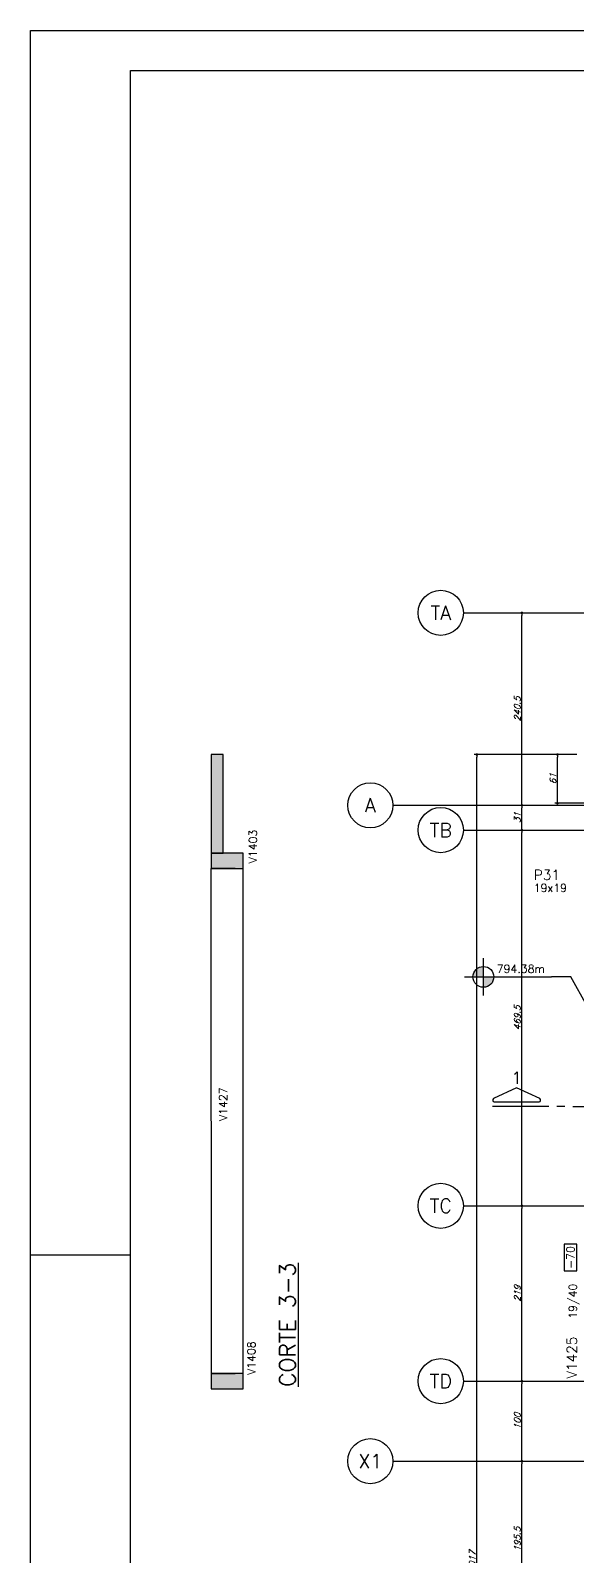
# Model space of a CAD drawing. Header units: millimetres. Extents: x -2290 to 5505, y -2157 to 2343.
# Drawn here: x -2290 to -1607, y 436 to 2343 of the extents above; entities that cross this region are included whole.
import ezdxf
from ezdxf import colors
from ezdxf.entities.mleader import LeaderData, LeaderLine
from ezdxf.enums import TextEntityAlignment as Align
from ezdxf.math import Vec2, Vec3

# ---------------------------------------------------------------- set-up
doc = ezdxf.new("R2010")
doc.units = ezdxf.units.MM
doc.header["$LTSCALE"] = 50
doc.linetypes.add('EIXO', pattern=[6.8, 6, -0.4, 0, -0.4])
for name, color, linetype in [('F-AUX-RED', 1, 'Continuous'), ('F-CORTE', 4, 'Continuous'), ('F-CORTE-INDICAÇÃO', 4, 'Continuous'), ('F-COTAS', 106, 'Continuous'), ('F-COTAS ANCORAGEM', 106, 'Continuous'), ('F-EIXO', 12, 'EIXO'), ('F-MARGEM', 1, 'Continuous'), ('F-NÍVEL-PLANTA', 2, 'Continuous'), ('F-PILARES-DIM', 172, 'Continuous'), ('F-PILARES-NOME', 170, 'Continuous'), ('F-SOLIDO-CORTE', 71, 'Continuous'), ('F-TEXTO', 6, 'Continuous'), ('F-TEXTO-YELLOW', 2, 'Continuous'), ('F-VIGAS-DIM', 2, 'Continuous'), ('F-VIGAS-NOME', 4, 'Continuous'), ('F-VISTA', 2, 'Continuous')]:
    doc.layers.add(name, color=color, linetype=linetype)
doc.styles.add('CP-TEXT-INCL', font='simplex.shx', dxfattribs={"oblique": 20})
doc.styles.add('MCP', font='simplex.shx')
doc.styles.add('ROMANS', font='simplex.shx')
doc.styles.get("Standard").update_dxf_attribs({"font": 'simplex.shx'})
doc.dimstyles.new('CP-COTAS-50', dxfattribs={"dimscale": 0.64, "dimtxt": 12.5, "dimasz": 5, "dimexe": 5, "dimexo": 5, "dimgap": 2.5, "dimtad": 1, "dimdec": 1, "dimdsep": 46, "dimtxsty": 'CP-TEXT-INCL', "dimblk1": 'DOT', "dimblk2": 'DOT', "dimsah": 1, "dimcen": 9, "dimclrd": 256, "dimclre": 256, "dimclrt": 256, "dimadec": 0, "dimazin": 0, "dimtfac": 1, "dimtdec": 1, "dimtmove": 2, "dimatfit": 3, "dimldrblk": 'DOT', "dimfxl": 0, "dimtolj": 1, "dimarcsym": 0})

# ---------------------------------------------------------------- blocks, each defined once
blk = doc.blocks.new('*U95')
at = {"layer": 'F-VIGAS-DIM', "color": 1}
blk.add_lwpolyline([(0, 0), (33, 0), (33, 16), (0, 16)], close=True, dxfattribs=at)
at = {"layer": 'F-VIGAS-DIM', "style": 'MCP'}
blk.add_attdef('DIM', text='', height=10, dxfattribs=at).set_placement((16.5, 8), align=Align.MIDDLE_CENTER)
blk = doc.blocks.new('Nível - Planta')
at = {"layer": 'F-NÍVEL-PLANTA'}
h = blk.add_hatch(color=71, dxfattribs=at)
h.paths.add_polyline_path([(0, 0), (0, 0.26, 0.414214), (-0.26, 0)])
h.paths.add_polyline_path([(0.26, 0), (0, 0), (0, -0.26, 0.414214)])
for p, q in [((0, -0.469), (0, 0.469)), ((-0.469, 0), (1.704, 0))]:
    blk.add_line(p, q, dxfattribs=at)
blk.add_circle((0, 0), 0.26, dxfattribs=at)
at = {"layer": 'F-TEXTO', "color": 3, "style": 'MCP'}
blk.add_attdef('NÍVEL', (0.333, 0.102), '', height=0.2, dxfattribs=at)
blk = doc.blocks.new('*U67')
at = {"layer": 'F-CORTE-INDICAÇÃO'}
for p, q in [((-100, 0), (-170, 0)), ((-80, 0), (-90, 0)), ((-70, 0), (0, 0))]:
    blk.add_line(p, q, dxfattribs=at)
blk.add_lwpolyline([(-112, 6, 0.802585), (-111.2, 9.8), (-140, 23.3), (-168.8, 9.8, 0.802585), (-168, 6)], format="xyb", close=True, dxfattribs=at)
at = {"layer": 'F-CORTE-INDICAÇÃO', "style": 'ROMANS'}
blk.add_attdef('CORTE', text='', height=15, dxfattribs=at).set_placement((-140, 35.8), align=Align.MIDDLE_CENTER)
at = {"layer": 'F-CORTE-INDICAÇÃO', "color": 2, "style": 'ROMANS'}
blk.add_attdef('FOLHA', text='', height=12, dxfattribs=at).set_placement((-140, -10), align=Align.MIDDLE_CENTER)
blk = doc.blocks.new('*U50')
at = {"layer": 'F-EIXO'}
blk.add_line((0, 0), (5086.4, 0), dxfattribs=at)
at = {"layer": 'F-EIXO', "color": 2, "linetype": 'Continuous'}
blk.add_circle((-28.2, 0), 28.2, dxfattribs=at)
at = {"layer": 'F-TEXTO', "style": 'ROMANS'}
blk.add_attdef('EIXO', text='', height=17.5, dxfattribs=at).set_placement((-28.2, 0), align=Align.MIDDLE_CENTER)
blk = doc.blocks.new('*U51')
at = {"layer": 'F-EIXO'}
blk.add_line((0, 0), (5174.4, 0), dxfattribs=at)
at = {"layer": 'F-EIXO', "color": 2, "linetype": 'Continuous'}
blk.add_circle((-28.2, 0), 28.2, dxfattribs=at)
at = {"layer": 'F-TEXTO', "style": 'ROMANS'}
blk.add_attdef('EIXO', text='', height=17.5, dxfattribs=at).set_placement((-28.2, 0), align=Align.MIDDLE_CENTER)
blk = doc.blocks.new('*U40')
at = {"layer": 'F-EIXO'}
blk.add_line((0, 0), (5086.4, 0), dxfattribs=at)
at = {"layer": 'F-EIXO', "color": 2, "linetype": 'Continuous'}
blk.add_circle((-28.2, 0), 28.2, dxfattribs=at)
at = {"layer": 'F-TEXTO', "style": 'ROMANS'}
blk.add_attdef('EIXO', text='', height=17.5, dxfattribs=at).set_placement((-28.2, 0), align=Align.MIDDLE_CENTER)
blk = doc.blocks.new('*U41')
at = {"layer": 'F-EIXO'}
blk.add_line((0, 0), (5086.4, 0), dxfattribs=at)
at = {"layer": 'F-EIXO', "color": 2, "linetype": 'Continuous'}
blk.add_circle((-28.2, 0), 28.2, dxfattribs=at)
at = {"layer": 'F-TEXTO', "style": 'ROMANS'}
blk.add_attdef('EIXO', text='', height=17.5, dxfattribs=at).set_placement((-28.2, 0), align=Align.MIDDLE_CENTER)
blk = doc.blocks.new('*U45')
at = {"layer": 'F-EIXO'}
blk.add_line((0, 0), (5174.4, 0), dxfattribs=at)
at = {"layer": 'F-EIXO', "color": 2, "linetype": 'Continuous'}
blk.add_circle((-28.2, 0), 28.2, dxfattribs=at)
at = {"layer": 'F-TEXTO', "style": 'ROMANS'}
blk.add_attdef('EIXO', text='', height=17.5, dxfattribs=at).set_placement((-28.2, 0), align=Align.MIDDLE_CENTER)
blk = doc.blocks.new('*U26')
at = {"layer": 'F-EIXO'}
blk.add_line((0, 0), (5086.4, 0), dxfattribs=at)
at = {"layer": 'F-EIXO', "color": 2, "linetype": 'Continuous'}
blk.add_circle((-28.2, 0), 28.2, dxfattribs=at)
at = {"layer": 'F-TEXTO', "style": 'ROMANS'}
blk.add_attdef('EIXO', text='', height=17.5, dxfattribs=at).set_placement((-28.2, 0), align=Align.MIDDLE_CENTER)
blk = doc.blocks.new('_DOT')
at = {"color": 0, "linetype": 'ByBlock'}
blk.add_line((-0.5, 0), (-1, 0), dxfattribs=at)
at = {"color": 0, "linetype": 'ByBlock', "const_width": 0.5}
blk.add_lwpolyline([(-0.25, 0, 1), (0.25, 0, 1)], format="xyb", close=True, dxfattribs=at)
blk = doc.blocks.new('A0-2L_900')
at = {"layer": 'F-MARGEM', "color": 2}
blk.add_line((0, 59.4), (2.5, 59.4), dxfattribs=at)
blk.add_lwpolyline([(155.9, 0), (0, 0), (0, 90), (155.9, 90)], close=True, dxfattribs=at)
at = {"layer": 'F-MARGEM', "color": 7}
blk.add_lwpolyline([(2.5, 89), (154.9, 89), (154.9, 1), (2.5, 1)], close=True, dxfattribs=at)
blk = doc.blocks.new('*D295')
at = {"layer": 'DEFPOINTS', "color": 0, "transparency": 16777216}
for p in [(-1733, 1438), (-1605, 1438), (-1389, -579)]:
    blk.add_point(p, dxfattribs=at)
at = {"layer": 'F-COTAS', "lineweight": -2, "transparency": 16777216}
for p, q in [((-1608.2, 1438), (-1736.2, 1438)), ((-1733, -575.8), (-1733, 1434.8)), ((-1392.2, -579), (-1736.2, -579))]:
    blk.add_line(p, q, dxfattribs=at)
at = {"layer": 'F-COTAS', "lineweight": -2, "transparency": 16777216, "xscale": 3.2, "yscale": 3.2, "zscale": 3.2}
for p, rotation in [((-1733, 1438), 90), ((-1733, -579), 270)]:
    blk.add_blockref('_DOT', p, dxfattribs=dict(at, rotation=rotation))
at = {"layer": 'F-COTAS', "transparency": 16777216, "insert": (-1738.6, 429.5), "char_height": 8, "attachment_point": 5, "rotation": 90, "style": 'CP-TEXT-INCL'}
blk.add_mtext('\\A1;2017', dxfattribs=at)
blk = doc.blocks.new('*D301')
at = {"layer": 'DEFPOINTS', "color": 0, "transparency": 16777216}
for p in [(-1676.8, 555), (-1676.8, 555), (-1676.8, 359.5)]:
    blk.add_point(p, dxfattribs=at)
at = {"layer": 'F-COTAS', "lineweight": -2, "transparency": 16777216}
blk.add_line((-1676.8, 362.7), (-1676.8, 551.8), dxfattribs=at)
at = {"layer": 'F-COTAS', "lineweight": -2, "transparency": 16777216, "xscale": 3.2, "yscale": 3.2, "zscale": 3.2}
for p, rotation in [((-1676.8, 555), 90), ((-1676.8, 359.5), 270)]:
    blk.add_blockref('_DOT', p, dxfattribs=dict(at, rotation=rotation))
at = {"layer": 'F-COTAS', "transparency": 16777216, "insert": (-1682.4, 457.3), "char_height": 8, "attachment_point": 5, "rotation": 90, "style": 'CP-TEXT-INCL'}
blk.add_mtext('\\A1;195.5', dxfattribs=at)
blk = doc.blocks.new('*D302')
at = {"layer": 'DEFPOINTS', "color": 0, "transparency": 16777216}
for p in [(-1676.8, 655), (-1676.8, 655), (-1676.8, 555)]:
    blk.add_point(p, dxfattribs=at)
at = {"layer": 'F-COTAS', "lineweight": -2, "transparency": 16777216}
blk.add_line((-1676.8, 558.2), (-1676.8, 651.8), dxfattribs=at)
at = {"layer": 'F-COTAS', "lineweight": -2, "transparency": 16777216, "xscale": 3.2, "yscale": 3.2, "zscale": 3.2}
for p, rotation in [((-1676.8, 655), 90), ((-1676.8, 555), 270)]:
    blk.add_blockref('_DOT', p, dxfattribs=dict(at, rotation=rotation))
at = {"layer": 'F-COTAS', "transparency": 16777216, "insert": (-1682.4, 605), "char_height": 8, "attachment_point": 5, "rotation": 90, "style": 'CP-TEXT-INCL'}
blk.add_mtext('\\A1;100', dxfattribs=at)
blk = doc.blocks.new('*D303')
at = {"layer": 'DEFPOINTS', "color": 0, "transparency": 16777216}
for p in [(-1676.8, 874), (-1676.8, 874), (-1676.8, 655)]:
    blk.add_point(p, dxfattribs=at)
at = {"layer": 'F-COTAS', "lineweight": -2, "transparency": 16777216}
blk.add_line((-1676.8, 658.2), (-1676.8, 870.8), dxfattribs=at)
at = {"layer": 'F-COTAS', "lineweight": -2, "transparency": 16777216, "xscale": 3.2, "yscale": 3.2, "zscale": 3.2}
for p, rotation in [((-1676.8, 874), 90), ((-1676.8, 655), 270)]:
    blk.add_blockref('_DOT', p, dxfattribs=dict(at, rotation=rotation))
at = {"layer": 'F-COTAS', "transparency": 16777216, "insert": (-1682.4, 764.5), "char_height": 8, "attachment_point": 5, "rotation": 90, "style": 'CP-TEXT-INCL'}
blk.add_mtext('\\A1;219', dxfattribs=at)
blk = doc.blocks.new('*D304')
at = {"layer": 'DEFPOINTS', "color": 0, "transparency": 16777216}
for p in [(-1676.8, 1343.5), (-1676.8, 1343.5), (-1676.8, 874)]:
    blk.add_point(p, dxfattribs=at)
at = {"layer": 'F-COTAS', "lineweight": -2, "transparency": 16777216}
blk.add_line((-1676.8, 877.2), (-1676.8, 1340.3), dxfattribs=at)
at = {"layer": 'F-COTAS', "lineweight": -2, "transparency": 16777216, "xscale": 3.2, "yscale": 3.2, "zscale": 3.2}
for p, rotation in [((-1676.8, 1343.5), 90), ((-1676.8, 874), 270)]:
    blk.add_blockref('_DOT', p, dxfattribs=dict(at, rotation=rotation))
at = {"layer": 'F-COTAS', "transparency": 16777216, "insert": (-1682.4, 1108.8), "char_height": 8, "attachment_point": 5, "rotation": 90, "style": 'CP-TEXT-INCL'}
blk.add_mtext('\\A1;469.5', dxfattribs=at)
blk = doc.blocks.new('*D305')
at = {"layer": 'DEFPOINTS', "color": 0, "transparency": 16777216}
for p in [(-1676.8, 1374.5), (-1676.8, 1374.5), (-1676.8, 1343.5)]:
    blk.add_point(p, dxfattribs=at)
at = {"layer": 'F-COTAS', "lineweight": -2, "transparency": 16777216}
blk.add_line((-1676.8, 1346.7), (-1676.8, 1371.3), dxfattribs=at)
at = {"layer": 'F-COTAS', "lineweight": -2, "transparency": 16777216, "xscale": 3.2, "yscale": 3.2, "zscale": 3.2}
for p, rotation in [((-1676.8, 1374.5), 90), ((-1676.8, 1343.5), 270)]:
    blk.add_blockref('_DOT', p, dxfattribs=dict(at, rotation=rotation))
at = {"layer": 'F-COTAS', "transparency": 16777216, "insert": (-1682.4, 1359), "char_height": 8, "attachment_point": 5, "rotation": 90, "style": 'CP-TEXT-INCL'}
blk.add_mtext('\\A1;31', dxfattribs=at)
blk = doc.blocks.new('*D306')
at = {"layer": 'DEFPOINTS', "color": 0, "transparency": 16777216}
for p in [(-1676.8, 1615), (-1676.8, 1615), (-1676.8, 1374.5)]:
    blk.add_point(p, dxfattribs=at)
at = {"layer": 'F-COTAS', "lineweight": -2, "transparency": 16777216}
blk.add_line((-1676.8, 1377.7), (-1676.8, 1611.8), dxfattribs=at)
at = {"layer": 'F-COTAS', "lineweight": -2, "transparency": 16777216, "xscale": 3.2, "yscale": 3.2, "zscale": 3.2}
for p, rotation in [((-1676.8, 1615), 90), ((-1676.8, 1374.5), 270)]:
    blk.add_blockref('_DOT', p, dxfattribs=dict(at, rotation=rotation))
at = {"layer": 'F-COTAS', "transparency": 16777216, "insert": (-1682.4, 1494.8), "char_height": 8, "attachment_point": 5, "rotation": 90, "style": 'CP-TEXT-INCL'}
blk.add_mtext('\\A1;240.5', dxfattribs=at)
blk = doc.blocks.new('*D664')
at = {"layer": 'DEFPOINTS', "color": 0, "transparency": 16777216}
for p in [(-1632.4, 1438), (-1605, 1438), (-1595, 1377)]:
    blk.add_point(p, dxfattribs=at)
at = {"layer": 'F-COTAS ANCORAGEM', "lineweight": -2, "transparency": 16777216}
for p, q in [((-1608.2, 1438), (-1635.6, 1438)), ((-1632.4, 1380.2), (-1632.4, 1434.8)), ((-1598.2, 1377), (-1635.6, 1377))]:
    blk.add_line(p, q, dxfattribs=at)
at = {"layer": 'F-COTAS ANCORAGEM', "lineweight": -2, "transparency": 16777216, "xscale": 3.2, "yscale": 3.2, "zscale": 3.2}
for p, rotation in [((-1632.4, 1438), 90), ((-1632.4, 1377), 270)]:
    blk.add_blockref('_DOT', p, dxfattribs=dict(at, rotation=rotation))
at = {"layer": 'F-COTAS ANCORAGEM', "transparency": 16777216, "insert": (-1638, 1407.5), "char_height": 8, "attachment_point": 5, "rotation": 90, "style": 'CP-TEXT-INCL'}
blk.add_mtext('\\A1;61', dxfattribs=at)

msp = doc.modelspace()

# ---------------------------------------------------------------- hatches: boundary and pattern name
at = {"layer": 'F-SOLIDO-CORTE', "linetype": 'Continuous'}
for points in [[(-2049.656, 1438), (-2050.097, 1438), (-2051.066, 1438), (-2064.656, 1438), (-2064.656, 1425.521), (-2064.656, 1413.658), (-2064.656, 1387.609), (-2064.656, 1362.845), (-2064.656, 1314.5), (-2059.977, 1314.5), (-2055.528, 1314.5), (-2049.656, 1314.5), (-2049.656, 1362.845), (-2049.656, 1388.895), (-2049.656, 1413.658), (-2049.656, 1421.265)], [(-2041.294, 1295.5), (-2024.656, 1295.5), (-2024.656, 1303.403), (-2024.656, 1314.5), (-2048.019, 1314.5), (-2064.656, 1314.5), (-2064.656, 1303.403), (-2064.656, 1295.5)], [(-2041.294, 645.5), (-2024.656, 645.5), (-2024.656, 653.403), (-2024.656, 664.5), (-2048.019, 664.5), (-2064.656, 664.5), (-2064.656, 653.403), (-2064.656, 645.5)]]:
    msp.add_hatch(color=256, dxfattribs=at).paths.add_polyline_path(points, flags=16)

# ---------------------------------------------------------------- linework, layer by layer
at = {"layer": 'F-CORTE', "linetype": 'Continuous'}
for p, q in [((-2049.656, 1438), (-2064.656, 1438)), ((-2064.656, 1438), (-2064.656, 1425.521)), ((-2049.656, 1314.5), (-2049.656, 1438)), ((-2064.656, 1425.521), (-2064.656, 1413.658)), ((-2064.656, 1413.658), (-2064.656, 1387.609)), ((-2064.656, 1387.609), (-2064.656, 1362.845)), ((-2064.656, 1362.845), (-2064.656, 1314.5)), ((-2064.656, 1314.5), (-2064.656, 1303.403)), ((-2064.656, 1303.403), (-2064.656, 1295.5)), ((-2048.019, 1314.5), (-2049.656, 1314.5)), ((-2024.656, 1314.5), (-2048.019, 1314.5)), ((-2024.656, 1303.403), (-2024.656, 1314.5)), ((-2024.656, 1295.5), (-2024.656, 1303.403)), ((-2041.294, 1295.5), (-2064.656, 1295.5)), ((-2034.656, 1295.5), (-2041.294, 1295.5)), ((-2034.656, 1295.5), (-2024.656, 1295.5)), ((-2064.656, 664.5), (-2064.656, 653.403)), ((-2064.656, 664.5), (-2048.019, 664.5)), ((-2064.656, 653.403), (-2064.656, 645.5)), ((-2048.019, 664.5), (-2034.656, 664.5)), ((-2024.656, 664.5), (-2034.656, 664.5)), ((-2024.656, 653.403), (-2024.656, 664.5)), ((-2024.656, 645.5), (-2024.656, 653.403)), ((-2064.656, 645.5), (-2041.294, 645.5)), ((-2041.294, 645.5), (-2024.656, 645.5))]:
    msp.add_line(p, q, dxfattribs=at)
at = {"layer": 'F-SOLIDO-CORTE', "linetype": 'Continuous'}
for p, q in [((-2051.066, 1438), (-2064.656, 1438)), ((-2064.656, 1438), (-2064.656, 1425.521)), ((-2050.097, 1438), (-2051.066, 1438)), ((-2049.656, 1438), (-2050.097, 1438)), ((-2049.656, 1421.265), (-2049.656, 1438)), ((-2064.656, 1425.521), (-2064.656, 1413.658)), ((-2064.656, 1413.658), (-2064.656, 1387.609)), ((-2049.656, 1413.658), (-2049.656, 1421.265)), ((-2049.656, 1388.895), (-2049.656, 1413.658)), ((-2064.656, 1387.609), (-2064.656, 1362.845)), ((-2049.656, 1362.845), (-2049.656, 1388.895)), ((-2064.656, 1362.845), (-2064.656, 1314.5)), ((-2049.656, 1314.5), (-2049.656, 1362.845)), ((-2064.656, 1314.5), (-2059.977, 1314.5)), ((-2048.019, 1314.5), (-2064.656, 1314.5)), ((-2064.656, 1314.5), (-2064.656, 1303.403)), ((-2064.656, 1303.403), (-2064.656, 1295.5)), ((-2059.977, 1314.5), (-2055.528, 1314.5)), ((-2055.528, 1314.5), (-2049.656, 1314.5)), ((-2024.656, 1314.5), (-2048.019, 1314.5)), ((-2024.656, 1303.403), (-2024.656, 1314.5)), ((-2024.656, 1295.5), (-2024.656, 1303.403)), ((-2064.656, 1295.5), (-2041.294, 1295.5)), ((-2041.294, 1295.5), (-2024.656, 1295.5)), ((-2048.019, 664.5), (-2064.656, 664.5)), ((-2064.656, 664.5), (-2064.656, 653.403)), ((-2064.656, 653.403), (-2064.656, 645.5)), ((-2024.656, 664.5), (-2048.019, 664.5)), ((-2024.656, 653.403), (-2024.656, 664.5)), ((-2024.656, 645.5), (-2024.656, 653.403)), ((-2064.656, 645.5), (-2041.294, 645.5)), ((-2041.294, 645.5), (-2024.656, 645.5))]:
    msp.add_line(p, q, dxfattribs=at)
at = {"layer": 'F-VISTA'}
for points in [[(-2064.217, 664.5), (-2064.656, 1295.5)], [(-2024.656, 664.5), (-2024.656, 1295.5)]]:
    msp.add_lwpolyline(points, dxfattribs=at)

# ---------------------------------------------------------------- block references
at = {"layer": 'F-CORTE-INDICAÇÃO', "linetype": 'Continuous'}
ref = msp.add_blockref('*U67', (-1543.286, 998.135), dxfattribs=at)
ref.add_attrib('CORTE', '1', dxfattribs={"height": 15, "style": 'ROMANS'}).set_placement((-1683.286, 1033.898), align=Align.MIDDLE_CENTER)
at = {"layer": 'F-EIXO', "linetype": 'Continuous'}
for name, p, values in [('*U26', (-1749.828, 1615), {'EIXO': 'TA'}), ('*U45', (-1837.782, 1374.5), {'EIXO': 'A'}), ('*U41', (-1749.828, 1343.5), {'EIXO': 'TB'}), ('*U40', (-1749.828, 874), {'EIXO': 'TC'}), ('*U50', (-1749.828, 655), {'EIXO': 'TD'}), ('*U51', (-1837.782, 555), {'EIXO': 'X1'})]:
    msp.add_blockref(name, p, dxfattribs=at).add_auto_attribs(values)
at = {"layer": 'F-MARGEM', "xscale": 50, "yscale": 50, "zscale": 50}
msp.add_blockref('A0-2L_900', (-2290.233, -2157.396), dxfattribs=at)
at = {"layer": 'F-NÍVEL-PLANTA', "linetype": 'Continuous', "xscale": 50, "yscale": 50, "zscale": 50}
msp.add_blockref('Nível - Planta', (-1724.797, 1160.102), dxfattribs=at).add_auto_attribs({'NÍVEL': '794.38m'})
at = {"layer": 'F-VIGAS-DIM', "linetype": 'Continuous', "rotation": 90}
msp.add_blockref('*U95', (-1608.125, 793), dxfattribs=at).add_auto_attribs({'DIM': '-70'})

# ---------------------------------------------------------------- texts
at = {"layer": 'F-CORTE', "color": 6, "linetype": 'Continuous', "style": 'MCP'}
msp.add_text('%%UCORTE 3-3', height=20, rotation=90, dxfattribs=at).set_placement((-1959.509, 647.654))
at = {"layer": 'F-PILARES-DIM', "linetype": 'Continuous', "style": 'MCP'}
msp.add_text('19x19', height=10, dxfattribs=at).set_placement((-1661.957, 1266.236))
at = {"layer": 'F-PILARES-NOME', "linetype": 'Continuous', "style": 'MCP'}
msp.add_text('P31', height=12.5, dxfattribs=at).set_placement((-1661.957, 1281.236))
at = {"layer": 'F-TEXTO-YELLOW', "linetype": 'Continuous', "style": 'MCP'}
for s, p in [('V1403', (-2007.497, 1301.962)), ('V1427', (-2044.656, 980)), ('V1408', (-2009.509, 662.709))]:
    msp.add_text(s, height=10, rotation=90, dxfattribs=at).set_placement(p)
at = {"layer": 'F-VIGAS-DIM', "linetype": 'Continuous', "style": 'MCP'}
msp.add_text('19/40', height=10, rotation=90, dxfattribs=at).set_placement((-1608.125, 733))
at = {"layer": 'F-VIGAS-NOME', "linetype": 'Continuous', "style": 'MCP'}
msp.add_text('V1425', height=12.5, rotation=90, dxfattribs=at).set_placement((-1608.125, 658))

# ---------------------------------------------------------------- dimensions: what is measured, and where the dimension line sits
at = {"layer": 'F-COTAS'}
for base, p1, p2, picture, middle in [((-1676.786, 1615), (-1676.786, 1374.5), (-1676.786, 1615), '*D306', (-1682.386, 1494.75)), ((-1733.003, 1438), (-1389, -579), (-1605, 1438), '*D295', (-1738.603, 429.5)), ((-1676.786, 1374.5), (-1676.786, 1343.5), (-1676.786, 1374.5), '*D305', (-1682.386, 1359)), ((-1676.786, 1343.5), (-1676.786, 874), (-1676.786, 1343.5), '*D304', (-1682.386, 1108.75)), ((-1676.786, 874), (-1676.786, 655), (-1676.786, 874), '*D303', (-1682.386, 764.5)), ((-1676.786, 655), (-1676.786, 555), (-1676.786, 655), '*D302', (-1682.386, 605)), ((-1676.786, 555), (-1676.786, 359.5), (-1676.786, 555), '*D301', (-1682.386, 457.25))]:
    dim = msp.add_linear_dim(base=base, p1=p1, p2=p2, angle=90, dimstyle='CP-COTAS-50', override={"dimfxl": 7.5}, dxfattribs=at)
    dim.commit()
    dim.dimension.update_dxf_attribs({"geometry": picture, "text_midpoint": middle})
at = {"layer": 'F-COTAS ANCORAGEM'}
dim = msp.add_linear_dim(base=(-1632.418, 1438), p1=(-1595, 1377), p2=(-1605, 1438), angle=90, dimstyle='CP-COTAS-50', override={"dimdec": 0, "dimfxl": 7.5}, dxfattribs=at)
dim.commit()
dim.dimension.update_dxf_attribs({"geometry": '*D664', "text_midpoint": (-1638.018, 1407.5)})

# ---------------------------------------------------------------- leaders
at = {"layer": 'F-AUX-RED', "linetype": 'Continuous'}
ml = msp.add_multileader_mtext('Standard', dxfattribs=at)
ml.set_content('', color=256)
ml.set_leader_properties()
ml.set_arrow_properties(name='DOT')
ml.build(insert=Vec2(0, 0))
ml.multileader.update_dxf_attribs({"text_right_attachment_type": 6, "dogleg_length": 0.36, "arrow_head_size": 5})
ctx = ml.context
ctx.base_point, ctx.char_height, ctx.arrow_head_size, ctx.landing_gap_size, ctx.plane_origin = Vec3(-1639.779, 1160.192), 0.18, 5, 0.09, Vec3(-1592.667, 1119.21)
ctx.right_attachment, ctx.text_align_type = 6, 2
notes = []
notes.append((ctx, [(0, (1, 1, 0), (-1615.475, 1160.102), (-1, 0), 24.124, [(0, [(-1592.667, 1119.21)], 0, [])])]))
ctx.mtext.insert, ctx.mtext.alignment, ctx.mtext.flow_direction = Vec3(-1639.689, 1160.282), 3, 5
for ctx, leaders in notes:
    for number, flags, end, landing, length, lines in leaders:
        leader = LeaderData()
        leader.index, (leader.has_last_leader_line, leader.has_dogleg_vector, leader.attachment_direction) = number, flags
        leader.last_leader_point, leader.dogleg_vector, leader.dogleg_length = Vec3(end), Vec3(landing), length
        for number, points, colour, breaks in lines:
            line = LeaderLine()
            line.index, line.vertices, line.color, line.breaks = number, Vec3.list(points), colors.encode_raw_color(colour), breaks
            leader.lines.append(line)
        ctx.leaders.append(leader)

doc.saveas('drawing.dxf')
